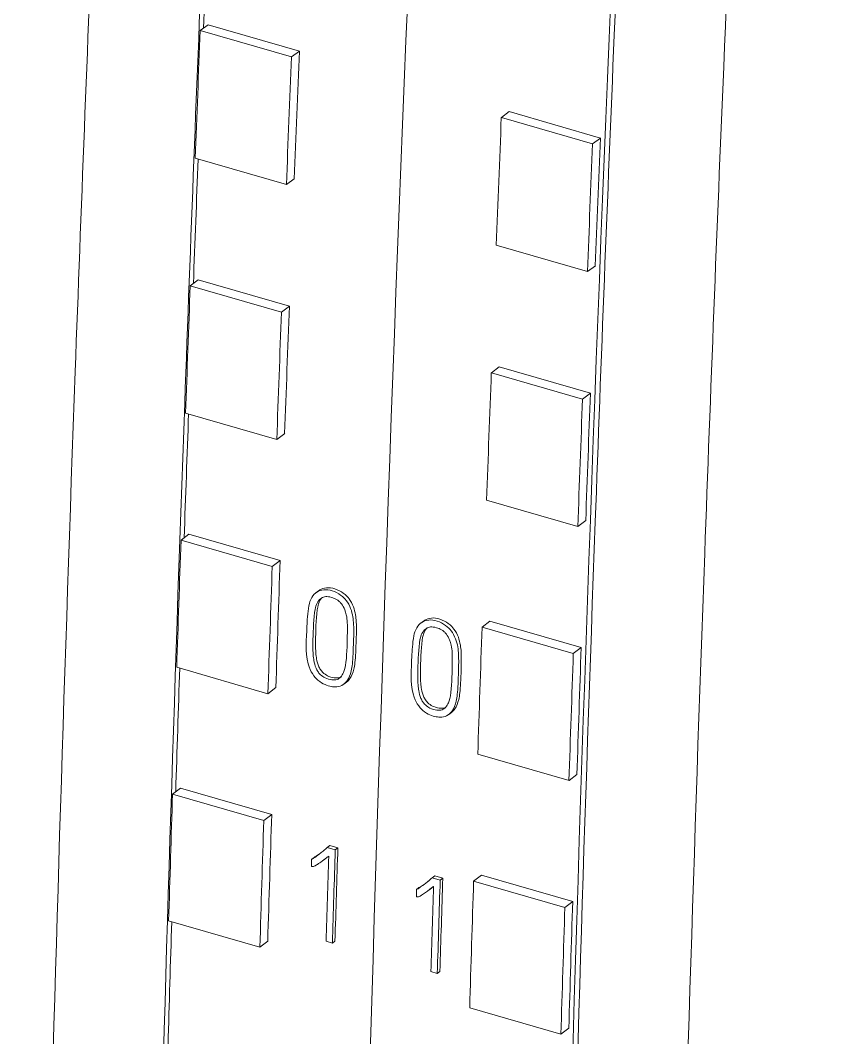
# Model space of a CAD drawing. Header units: inches. Extents: x 9220 to 92460, y -39241 to 4813.
# Drawn here: x 74669.62 to 74680.91, y -33783.39 to -33769.09 of the extents above; entities that cross this region are included whole.
import ezdxf

# ---------------------------------------------------------------- set-up
doc = ezdxf.new("R2010")
doc.units = ezdxf.units.IN
doc.header["$MEASUREMENT"] = 0

# ---------------------------------------------------------------- blocks, each defined once
blk = doc.blocks.new('A$C027ebf9d')
at = {"color": 0, "linetype": 'Continuous', "lineweight": 0}
for p, q in [((18.9358, -16.45191), (18.94169, -16.44755)), ((18.9358, -16.45191), (19.00399, -16.47159)), ((18.94169, -16.44755), (19.00988, -16.46724)), ((19.00399, -16.47159), (19.00988, -16.46724)), ((19.16083, -16.51687), (19.16672, -16.51251)), ((19.23491, -16.5322), (19.16672, -16.51251)), ((19.22902, -16.53655), (19.16083, -16.51687)), ((19.22902, -16.53655), (19.23491, -16.5322)), ((18.93198, -16.54733), (19.00017, -16.56702)), ((19.00607, -16.56263), (19.00017, -16.56702)), ((19.2252, -16.63198), (19.15701, -16.61229)), ((19.2311, -16.62759), (19.2252, -16.63198)), ((18.92832, -16.64256), (18.93421, -16.63814)), ((18.92832, -16.64256), (18.99651, -16.66224)), ((18.93421, -16.63814), (19.0024, -16.65783)), ((18.99651, -16.66224), (19.0024, -16.65783)), ((19.15335, -16.70752), (19.15924, -16.7031)), ((19.22743, -16.72279), (19.15924, -16.7031)), ((19.22154, -16.7272), (19.15335, -16.70752)), ((19.22154, -16.7272), (19.22743, -16.72279)), ((18.92479, -16.73772), (18.99299, -16.75741)), ((18.99888, -16.75297), (18.99299, -16.75741)), ((19.21802, -16.82237), (19.14983, -16.80268)), ((19.22391, -16.81793), (19.21802, -16.82237)), ((18.92142, -16.8327), (18.92731, -16.82823)), ((18.92142, -16.8327), (18.98961, -16.85239)), ((18.92731, -16.82823), (18.9955, -16.84792)), ((18.98961, -16.85239), (18.9955, -16.84792)), ((19.02216, -16.87199), (19.02413, -16.8705)), ((19.1006, -16.89462), (19.10256, -16.89313)), ((19.14645, -16.89767), (19.15234, -16.8932)), ((19.22053, -16.91288), (19.15234, -16.8932)), ((19.21464, -16.91735), (19.14645, -16.89767)), ((19.21464, -16.91735), (19.22053, -16.91288)), ((18.91818, -16.92762), (18.98638, -16.9473)), ((19.04307, -16.94022), (19.04504, -16.93873)), ((18.99227, -16.9428), (18.98638, -16.9473)), ((19.1215, -16.96285), (19.12347, -16.96136)), ((19.21141, -17.01226), (19.14321, -16.99258)), ((19.2173, -17.00776), (19.21141, -17.01226)), ((18.9151, -17.02235), (18.92099, -17.01783)), ((18.9151, -17.02235), (18.98329, -17.04204)), ((18.92099, -17.01783), (18.98918, -17.03751)), ((18.98329, -17.04204), (18.98918, -17.03751)), ((19.03072, -17.06226), (19.03269, -17.06077)), ((19.03269, -17.06077), (19.03865, -17.06249)), ((19.03668, -17.06398), (19.03072, -17.06226)), ((19.03668, -17.06398), (19.03865, -17.06249)), ((19.01889, -17.07107), (19.02085, -17.06958)), ((19.02811, -17.07147), (19.03008, -17.06998)), ((19.10916, -17.08489), (19.11112, -17.0834)), ((19.11112, -17.0834), (19.11708, -17.08512)), ((19.14013, -17.08731), (19.14602, -17.08279)), ((19.21421, -17.10247), (19.14602, -17.08279)), ((19.11512, -17.08661), (19.10916, -17.08489)), ((19.11512, -17.08661), (19.11708, -17.08512)), ((19.20832, -17.107), (19.14013, -17.08731)), ((19.09732, -17.0937), (19.09928, -17.09221)), ((19.10655, -17.0941), (19.10851, -17.09261)), ((19.20832, -17.107), (19.21421, -17.10247)), ((18.91215, -17.11701), (18.98034, -17.13669)), ((18.98624, -17.13214), (18.98034, -17.13669)), ((19.02978, -17.1323), (19.03451, -17.13367)), ((19.03451, -17.13367), (19.03648, -17.13218)), ((19.10822, -17.15493), (19.11295, -17.1563)), ((19.11295, -17.1563), (19.11491, -17.15481)), ((19.20537, -17.20165), (19.13718, -17.18197)), ((19.21127, -17.1971), (19.20537, -17.20165))]:
    blk.add_line(p, q, dxfattribs=at)
for centre, major_axis, ratio, start_param, end_param in [((38.72103, -1.9713), (-10.9193, -37.82555), 0.433013, -1.102762, -0.989056), ((38.72103, -1.9713), (-10.9193, -37.82555), 0.433013, -1.102762, -0.989056), ((38.87105, -2.01461), (-10.9193, -37.82555), 0.433013, -1.100465, -0.991379), ((38.64261, -1.94866), (-10.9193, -37.82555), 0.433013, -1.055709, -1.053001), ((38.86764, -2.01362), (-10.9193, -37.82555), 0.433013, -1.055709, -1.053001), ((38.64261, -1.94866), (-10.9193, -37.82555), 0.433013, -1.050295, -1.047589), ((38.86764, -2.01362), (-10.9193, -37.82555), 0.433013, -1.050295, -1.047589), ((38.64261, -1.94866), (-10.9193, -37.82555), 0.433013, -1.044884, -1.042178), ((38.86764, -2.01362), (-10.9193, -37.82555), 0.433013, -1.044884, -1.042178), ((38.64261, -1.94866), (-10.9193, -37.82555), 0.433013, -1.039474, -1.03677), ((38.68841, -1.9621), (-10.92079, -37.82921), 0.43303, -1.039002, -1.037182), ((38.69314, -1.96326), (-10.9197, -37.82543), 0.43303, -1.039167, -1.037175), ((38.66383, -1.95501), (-8.71998, -38.45003), 0.458432, -1.065454, -1.065306), ((38.76684, -1.98473), (-10.92079, -37.82921), 0.43303, -1.039002, -1.037182), ((38.77158, -1.98589), (-10.9197, -37.82543), 0.43303, -1.039167, -1.037175), ((38.74226, -1.97764), (-8.71998, -38.45003), 0.458432, -1.065454, -1.065306), ((38.86764, -2.01362), (-10.9193, -37.82555), 0.433013, -1.039474, -1.03677)]:
    blk.add_ellipse(centre, major_axis=major_axis, ratio=ratio, start_param=start_param, end_param=end_param, dxfattribs=at)
at = {"color": 0, "linetype": 'Continuous', "lineweight": 0, "extrusion": (0, 0, -1)}
for centre, major_axis, ratio, start_param, end_param in [((38.57101, -1.92799), (10.9193, 37.82555), 0.433013, -2.085986, -2.083346), ((38.57442, -1.92898), (10.92257, 37.8369), 0.433013, -2.088592, -2.085884), ((38.64261, -1.94866), (10.92257, 37.8369), 0.433013, -2.088592, -2.085884), ((38.79945, -1.99394), (10.92257, 37.8369), 0.433013, -2.088592, -2.085884), ((38.86764, -2.01362), (10.92257, 37.8369), 0.433013, -2.088592, -2.085884), ((38.57101, -1.92799), (10.9193, 37.82555), 0.433013, -2.091401, -2.088763), ((38.57442, -1.92898), (10.92257, 37.8369), 0.433013, -2.094004, -2.091297), ((38.64261, -1.94866), (10.92257, 37.8369), 0.433013, -2.094004, -2.091297), ((38.79945, -1.99394), (10.92257, 37.8369), 0.433013, -2.094004, -2.091297), ((38.86764, -2.01362), (10.92257, 37.8369), 0.433013, -2.094004, -2.091297), ((38.57101, -1.92799), (10.9193, 37.82555), 0.433013, -2.096813, -2.094177), ((38.57442, -1.92898), (10.92257, 37.8369), 0.433013, -2.099414, -2.096709), ((38.64261, -1.94866), (10.92257, 37.8369), 0.433013, -2.099414, -2.096709), ((38.79945, -1.99394), (10.92257, 37.8369), 0.433013, -2.099414, -2.096709), ((38.86764, -2.01362), (10.92257, 37.8369), 0.433013, -2.099414, -2.096709), ((38.57101, -1.92799), (10.9193, 37.82555), 0.433013, -2.102224, -2.09959), ((38.57442, -1.92898), (10.92257, 37.8369), 0.433013, -2.104823, -2.102118), ((38.64261, -1.94866), (10.92257, 37.8369), 0.433013, -2.104823, -2.102118), ((38.69314, -1.96347), (10.92079, 37.82921), 0.43303, -2.104411, -2.102419), ((38.77157, -1.9861), (10.92079, 37.82921), 0.43303, -2.104411, -2.102419), ((38.79945, -1.99394), (10.92257, 37.8369), 0.433013, -2.104823, -2.102118), ((38.86764, -2.01362), (10.92257, 37.8369), 0.433013, -2.104823, -2.102118), ((38.57101, -1.92799), (10.9193, 37.82555), 0.433013, -2.107633, -2.105)]:
    blk.add_ellipse(centre, major_axis=major_axis, ratio=ratio, start_param=start_param, end_param=end_param, dxfattribs=at)
at = {"color": 0, "linetype": 'Continuous', "lineweight": 0}
for points, knots in [([(18.88349, -18.69098), (18.88403, -18.5766), (18.88613, -18.30322), (18.89241, -17.86682), (18.90437, -17.32845), (18.92001, -16.82754), (18.93962, -16.32606), (18.9632, -15.80899), (18.99085, -15.30191), (19.01228, -14.95706), (19.01937, -14.84713)], [0.1285183, 0.1285183, 0.1285183, 0.1285183, 0.1989102, 0.2963502, 0.3949059, 0.525445, 0.5979674, 0.6950356, 0.8333844, 0.8979673, 0.8979673, 0.8979673, 0.8979673]), ([(18.93049, -14.93413), (18.9259, -15.00708), (18.90702, -15.31492), (18.88137, -15.78537), (18.85779, -16.30244), (18.83818, -16.80392), (18.82254, -17.30483), (18.81058, -17.8432), (18.80424, -18.2837), (18.80193, -18.58851), (18.80138, -18.73415), (18.80129, -18.76143)], [0.1237088, 0.1237088, 0.1237088, 0.1237088, 0.1666156, 0.3049644, 0.4020326, 0.474555, 0.6050941, 0.7036498, 0.8010898, 0.8739842, 0.8907937, 0.8907937, 0.8907937, 0.8907937]), ([(19.32623, -14.93571), (19.31914, -15.04564), (19.29771, -15.39049), (19.27006, -15.89757), (19.24648, -16.41465), (19.22687, -16.91612), (19.21123, -17.41703), (19.19927, -17.95541), (19.19299, -18.3918), (19.19089, -18.66518), (19.19035, -18.77956)], [0.1020327, 0.1020327, 0.1020327, 0.1020327, 0.1666156, 0.3049644, 0.4020326, 0.474555, 0.6050941, 0.7036498, 0.8010898, 0.8714817, 0.8714817, 0.8714817, 0.8714817]), ([(19.40101, -15.06996), (19.39642, -15.14291), (19.37754, -15.45075), (19.35189, -15.92119), (19.3283, -16.43827), (19.3087, -16.93975), (19.29306, -17.44065), (19.2811, -17.97903), (19.27476, -18.41952), (19.27245, -18.72434), (19.27189, -18.86998), (19.27181, -18.89726)], [0.1237088, 0.1237088, 0.1237088, 0.1237088, 0.1666156, 0.3049644, 0.4020326, 0.474555, 0.6050941, 0.7036498, 0.8010898, 0.8739842, 0.8907937, 0.8907937, 0.8907937, 0.8907937]), ([(19.02817, -16.86968), (19.03011, -16.86949), (19.03223, -16.86976), (19.03664, -16.87116), (19.03888, -16.87236), (19.04263, -16.87504), (19.04404, -16.87657), (19.04621, -16.87941), (19.04733, -16.88147), (19.04968, -16.88774), (19.05023, -16.89204), (19.05071, -16.90133), (19.0502, -16.91334), (19.04973, -16.92364), (19.04936, -16.92728), (19.04794, -16.93325), (19.04686, -16.9356), (19.04499, -16.93844), (19.04397, -16.93964), (19.04123, -16.94146), (19.03964, -16.94197), (19.03792, -16.94215), (19.03652, -16.94229), (19.03505, -16.9422), (19.03219, -16.94166), (19.03067, -16.94122), (19.02733, -16.93975), (19.02548, -16.93868), (19.02239, -16.93603), (19.02097, -16.93458), (19.01852, -16.93059), (19.01736, -16.92832), (19.01419, -16.91605), (19.01507, -16.90669), (19.01566, -16.89324), (19.01595, -16.88676), (19.01742, -16.87958), (19.018, -16.87746), (19.02024, -16.87351), (19.0217, -16.87222), (19.0244, -16.87054), (19.02606, -16.8699), (19.02808, -16.86968), (19.02813, -16.86968), (19.02817, -16.86968)], [-0.1111155, -0.1111155, -0.1111155, -0.1111155, -0.1086583, -0.1086583, -0.1059859, -0.1059859, -0.1029874, -0.1029874, -0.0984586, -0.0984586, -0.0906933, -0.0906933, -0.0762837, -0.0762837, -0.0543502, -0.0543502, -0.0323193, -0.0323193, -0.0159271, -0.0159271, 0, 0, 0, 0.0130315, 0.0130315, 0.025191, 0.025191, 0.0383317, 0.0383317, 0.0479156, 0.0479156, 0.0548967, 0.0548967, 0.0728488, 0.0728488, 0.0791035, 0.0791035, 0.0814984, 0.0814984, 0.0839459, 0.0839459, 0.0864601, 0.0864601, 0.0865132, 0.0865132, 0.0865132, 0.0865132]), ([(19.03013, -16.86818), (19.02822, -16.86837), (19.02654, -16.86897), (19.0248, -16.87002), (19.02447, -16.87024), (19.02413, -16.8705)], [0.135609648, 0.135609648, 0.135609648, 0.135609648, 0.138325648, 0.138325648, 0.13893138, 0.13893138, 0.13893138, 0.13893138]), ([(19.04504, -16.93873), (19.0461, -16.93792), (19.04696, -16.93692), (19.0489, -16.93404), (19.04988, -16.93175), (19.05128, -16.92611), (19.05166, -16.92261), (19.05216, -16.91224), (19.05272, -16.89988), (19.05217, -16.89043), (19.05167, -16.88642), (19.04942, -16.88028), (19.04833, -16.87817), (19.04612, -16.87521), (19.04475, -16.87367), (19.04101, -16.87097), (19.03881, -16.86976), (19.03423, -16.86826), (19.03208, -16.868), (19.03014, -16.86818), (19.03014, -16.86818), (19.03013, -16.86818)], [0.2414702, 0.2414702, 0.2414702, 0.2414702, 0.2570515, 0.2570515, 0.2842088, 0.2842088, 0.313235, 0.313235, 0.3332121, 0.3332121, 0.3424456, 0.3424456, 0.3478054, 0.3478054, 0.3512463, 0.3512463, 0.3541297, 0.3541297, 0.3568882, 0.3568882, 0.3568917, 0.3568917, 0.3568917, 0.3568917]), ([(19.03968, -16.87842), (19.04019, -16.87887), (19.04073, -16.87943), (19.04228, -16.88143), (19.04311, -16.88296), (19.0448, -16.88719), (19.04523, -16.88977), (19.04589, -16.89532), (19.04575, -16.89947), (19.04565, -16.9064), (19.04554, -16.91719), (19.04424, -16.92741), (19.04349, -16.92987), (19.04233, -16.93268), (19.04169, -16.93389), (19.03993, -16.9358), (19.03902, -16.93632), (19.03696, -16.93702), (19.03559, -16.93713), (19.03244, -16.93678), (19.03067, -16.93623), (19.02792, -16.93486), (19.02675, -16.9341), (19.02567, -16.93312), (19.02473, -16.93225), (19.02412, -16.93145), (19.02318, -16.93003), (19.02271, -16.92913), (19.02152, -16.92625), (19.02101, -16.9241), (19.02028, -16.92004), (19.01995, -16.91696), (19.01997, -16.90656), (19.02023, -16.89638), (19.0213, -16.88517), (19.02184, -16.88296), (19.02265, -16.88033), (19.02333, -16.8789), (19.02512, -16.87676), (19.02605, -16.87597), (19.02814, -16.87498), (19.0292, -16.87474), (19.03187, -16.87481), (19.03342, -16.87519), (19.03603, -16.87617), (19.03732, -16.87672), (19.03892, -16.87781), (19.03929, -16.87808), (19.03968, -16.87842)], [-0.1712618, -0.1712618, -0.1712618, -0.1712618, -0.1662072, -0.1662072, -0.1572858, -0.1572858, -0.1424502, -0.1424502, -0.1009639, -0.1009639, -0.075631, -0.075631, -0.0612275, -0.0612275, -0.0504301, -0.0504301, -0.040338, -0.040338, -0.0268727, -0.0268727, -0.0112299, -0.0112299, 0, 0, 0, 0.0098213, 0.0098213, 0.0232161, 0.0232161, 0.0500182, 0.0500182, 0.087065, 0.087065, 0.1181568, 0.1181568, 0.1386283, 0.1386283, 0.1679235, 0.1679235, 0.1882961, 0.1882961, 0.2061734, 0.2061734, 0.2261508, 0.2261508, 0.239729, 0.239729, 0.2435611, 0.2435611, 0.2435611, 0.2435611]), ([(19.02685, -16.8756), (19.02672, -16.87573), (19.0266, -16.87586), (19.02539, -16.87723), (19.0247, -16.87868), (19.02386, -16.88124), (19.02333, -16.88321), (19.0222, -16.89441), (19.02193, -16.90508), (19.02192, -16.91544), (19.02225, -16.91874), (19.02308, -16.92307), (19.02362, -16.92524), (19.02495, -16.92818), (19.02546, -16.92909), (19.02682, -16.93089), (19.02759, -16.93161), (19.02823, -16.93214), (19.02938, -16.93308), (19.03066, -16.93382), (19.03366, -16.93509), (19.03553, -16.93554), (19.03855, -16.93556), (19.03975, -16.93535), (19.04081, -16.93484)], [0.2640301, 0.2640301, 0.2640301, 0.2640301, 0.2654367, 0.2654367, 0.2786209, 0.2786209, 0.2884759, 0.2884759, 0.3039526, 0.3039526, 0.3218368, 0.3218368, 0.3340151, 0.3340151, 0.3396562, 0.3396562, 0.3461222, 0.3461222, 0.3461222, 0.3575682, 0.3575682, 0.3724117, 0.3724117, 0.3826963, 0.3826963, 0.3826963, 0.3826963]), ([(19.1066, -16.8923), (19.10854, -16.89212), (19.11067, -16.89239), (19.11507, -16.89379), (19.11731, -16.89499), (19.12106, -16.89766), (19.12247, -16.8992), (19.12464, -16.90204), (19.12576, -16.9041), (19.12812, -16.91037), (19.12867, -16.91467), (19.12915, -16.92396), (19.12864, -16.93597), (19.12816, -16.94627), (19.1278, -16.94991), (19.12637, -16.95588), (19.1253, -16.95823), (19.12343, -16.96107), (19.12241, -16.96227), (19.11966, -16.96409), (19.11807, -16.9646), (19.11636, -16.96477), (19.11495, -16.96492), (19.11348, -16.96483), (19.11062, -16.96429), (19.1091, -16.96385), (19.10576, -16.96238), (19.10391, -16.96131), (19.10082, -16.95866), (19.0994, -16.9572), (19.09696, -16.95322), (19.09579, -16.95095), (19.09262, -16.93868), (19.0935, -16.92932), (19.0941, -16.91586), (19.09439, -16.90939), (19.09585, -16.90221), (19.09643, -16.90009), (19.09867, -16.89614), (19.10014, -16.89485), (19.10283, -16.89317), (19.10449, -16.89253), (19.10652, -16.89231), (19.10656, -16.89231), (19.1066, -16.8923)], [-0.1111155, -0.1111155, -0.1111155, -0.1111155, -0.1086583, -0.1086583, -0.1059859, -0.1059859, -0.1029874, -0.1029874, -0.0984586, -0.0984586, -0.0906933, -0.0906933, -0.0762837, -0.0762837, -0.0543502, -0.0543502, -0.0323193, -0.0323193, -0.0159271, -0.0159271, 0, 0, 0, 0.0130315, 0.0130315, 0.025191, 0.025191, 0.0383317, 0.0383317, 0.0479156, 0.0479156, 0.0548967, 0.0548967, 0.0728488, 0.0728488, 0.0791035, 0.0791035, 0.0814984, 0.0814984, 0.0839459, 0.0839459, 0.0864601, 0.0864601, 0.0865132, 0.0865132, 0.0865132, 0.0865132]), ([(19.10857, -16.89081), (19.10666, -16.89099), (19.10497, -16.8916), (19.10324, -16.89265), (19.1029, -16.89287), (19.10256, -16.89313)], [0.135609648, 0.135609648, 0.135609648, 0.135609648, 0.138325648, 0.138325648, 0.13893138, 0.13893138, 0.13893138, 0.13893138]), ([(19.12347, -16.96136), (19.12454, -16.96055), (19.1254, -16.95955), (19.12733, -16.95667), (19.12831, -16.95438), (19.12971, -16.94874), (19.13009, -16.94524), (19.13059, -16.93487), (19.13115, -16.92251), (19.1306, -16.91306), (19.13011, -16.90905), (19.12786, -16.90291), (19.12676, -16.9008), (19.12455, -16.89784), (19.12318, -16.8963), (19.11944, -16.8936), (19.11724, -16.89239), (19.11267, -16.89089), (19.11051, -16.89063), (19.10857, -16.89081), (19.10857, -16.89081), (19.10857, -16.89081)], [0.2414702, 0.2414702, 0.2414702, 0.2414702, 0.2570515, 0.2570515, 0.2842088, 0.2842088, 0.313235, 0.313235, 0.3332121, 0.3332121, 0.3424456, 0.3424456, 0.3478054, 0.3478054, 0.3512463, 0.3512463, 0.3541297, 0.3541297, 0.3568882, 0.3568882, 0.3568917, 0.3568917, 0.3568917, 0.3568917]), ([(19.11811, -16.90105), (19.11862, -16.9015), (19.11916, -16.90206), (19.12072, -16.90406), (19.12154, -16.90558), (19.12324, -16.90982), (19.12366, -16.9124), (19.12432, -16.91795), (19.12419, -16.9221), (19.12409, -16.92903), (19.12397, -16.93982), (19.12267, -16.95004), (19.12192, -16.9525), (19.12077, -16.95531), (19.12012, -16.95652), (19.11836, -16.95843), (19.11745, -16.95895), (19.1154, -16.95965), (19.11402, -16.95976), (19.11087, -16.95941), (19.1091, -16.95886), (19.10635, -16.95749), (19.10518, -16.95673), (19.10411, -16.95575), (19.10317, -16.95488), (19.10256, -16.95408), (19.10162, -16.95266), (19.10115, -16.95176), (19.09995, -16.94888), (19.09944, -16.94673), (19.09872, -16.94267), (19.09838, -16.93959), (19.0984, -16.92918), (19.09866, -16.91901), (19.09973, -16.9078), (19.10027, -16.90559), (19.10109, -16.90296), (19.10176, -16.90153), (19.10356, -16.89939), (19.10448, -16.8986), (19.10657, -16.8976), (19.10763, -16.89737), (19.11031, -16.89744), (19.11185, -16.89782), (19.11446, -16.8988), (19.11575, -16.89935), (19.11735, -16.90043), (19.11772, -16.90071), (19.11811, -16.90105)], [-0.1712618, -0.1712618, -0.1712618, -0.1712618, -0.1662072, -0.1662072, -0.1572858, -0.1572858, -0.1424502, -0.1424502, -0.1009639, -0.1009639, -0.075631, -0.075631, -0.0612275, -0.0612275, -0.0504301, -0.0504301, -0.040338, -0.040338, -0.0268727, -0.0268727, -0.0112299, -0.0112299, 0, 0, 0, 0.0098213, 0.0098213, 0.0232161, 0.0232161, 0.0500182, 0.0500182, 0.087065, 0.087065, 0.1181568, 0.1181568, 0.1386283, 0.1386283, 0.1679235, 0.1679235, 0.1882961, 0.1882961, 0.2061734, 0.2061734, 0.2261508, 0.2261508, 0.239729, 0.239729, 0.2435611, 0.2435611, 0.2435611, 0.2435611]), ([(19.10528, -16.89823), (19.10516, -16.89836), (19.10504, -16.89849), (19.10382, -16.89986), (19.10313, -16.9013), (19.10229, -16.90387), (19.10177, -16.90583), (19.10063, -16.91704), (19.10036, -16.92771), (19.10035, -16.93807), (19.10069, -16.94137), (19.10152, -16.9457), (19.10205, -16.94787), (19.10338, -16.9508), (19.1039, -16.95172), (19.10525, -16.95352), (19.10602, -16.95424), (19.10667, -16.95477), (19.10781, -16.9557), (19.10909, -16.95645), (19.11209, -16.95772), (19.11396, -16.95817), (19.11698, -16.95819), (19.11819, -16.95798), (19.11924, -16.95747)], [0.2640301, 0.2640301, 0.2640301, 0.2640301, 0.2654367, 0.2654367, 0.2786209, 0.2786209, 0.2884759, 0.2884759, 0.3039526, 0.3039526, 0.3218368, 0.3218368, 0.3340151, 0.3340151, 0.3396562, 0.3396562, 0.3461222, 0.3461222, 0.3461222, 0.3575682, 0.3575682, 0.3724117, 0.3724117, 0.3826963, 0.3826963, 0.3826963, 0.3826963]), ([(19.03072, -17.06226), (19.02978, -17.06306), (19.02883, -17.06384), (19.02787, -17.06461), (19.02777, -17.06469), (19.02767, -17.06477), (19.02757, -17.06485), (19.02671, -17.06554), (19.02584, -17.06622), (19.02497, -17.0669), (19.02473, -17.06708), (19.0245, -17.06727), (19.02426, -17.06745), (19.0233, -17.06819), (19.02233, -17.06892), (19.02132, -17.06959), (19.02053, -17.07012), (19.01972, -17.07061), (19.01889, -17.07107)], [0, 0, 0, 0, 0.250322, 0.250322, 0.250322, 0.275948, 0.275948, 0.275948, 0.500643, 0.500643, 0.500643, 0.561097, 0.561097, 0.561097, 0.80727, 0.80727, 0.80727, 1, 1, 1, 1]), ([(19.01902, -17.07632), (19.01938, -17.07643), (19.01981, -17.07643), (19.02036, -17.07639), (19.02068, -17.07628), (19.02126, -17.07604), (19.02178, -17.07581), (19.02367, -17.07468), (19.02482, -17.07389), (19.02773, -17.0718), (19.02982, -17.07017), (19.03176, -17.06864)], [-0.06741879, -0.06741879, -0.06741879, -0.06741879, -0.05862456, -0.05862456, -0.04697844, -0.04697844, -0.03637491, -0.03637491, -0.02425023, -0.02425023, 0, 0, 0, 0]), ([(19.02085, -17.06958), (19.02168, -17.06912), (19.0225, -17.06863), (19.02329, -17.0681), (19.02353, -17.06795), (19.02376, -17.06778), (19.024, -17.06762), (19.0242, -17.06747), (19.02441, -17.06732), (19.02461, -17.06717)], [0, 0, 0, 0, 0.1926314, 0.1926314, 0.1926314, 0.250698, 0.250698, 0.250698, 0.3021694, 0.3021694, 0.3021694, 0.3021694]), ([(19.03176, -17.06869), (19.03142, -17.06895), (19.03108, -17.06921), (19.03074, -17.06947), (19.03052, -17.06964), (19.0303, -17.06981), (19.03008, -17.06998)], [0.1661425, 0.1661425, 0.1661425, 0.1661425, 0.2518053, 0.2518053, 0.2518053, 0.3074419, 0.3074419, 0.3074419, 0.3074419]), ([(19.10916, -17.08489), (19.10821, -17.08568), (19.10726, -17.08647), (19.1063, -17.08724), (19.1062, -17.08732), (19.1061, -17.0874), (19.10601, -17.08748), (19.10514, -17.08817), (19.10427, -17.08885), (19.1034, -17.08953), (19.10316, -17.08971), (19.10293, -17.08989), (19.10269, -17.09008), (19.10173, -17.09082), (19.10077, -17.09155), (19.09976, -17.09222), (19.09897, -17.09275), (19.09815, -17.09324), (19.09732, -17.0937)], [0, 0, 0, 0, 0.250322, 0.250322, 0.250322, 0.275948, 0.275948, 0.275948, 0.500643, 0.500643, 0.500643, 0.561097, 0.561097, 0.561097, 0.80727, 0.80727, 0.80727, 1, 1, 1, 1]), ([(19.09745, -17.09895), (19.09781, -17.09905), (19.09825, -17.09906), (19.0988, -17.09902), (19.09911, -17.09891), (19.0997, -17.09867), (19.10022, -17.09844), (19.1021, -17.09731), (19.10325, -17.09652), (19.10616, -17.09443), (19.10825, -17.0928), (19.1102, -17.09127)], [-0.06741879, -0.06741879, -0.06741879, -0.06741879, -0.05862456, -0.05862456, -0.04697844, -0.04697844, -0.03637491, -0.03637491, -0.02425023, -0.02425023, 0, 0, 0, 0]), ([(19.09928, -17.09221), (19.10012, -17.09175), (19.10093, -17.09126), (19.10172, -17.09073), (19.10196, -17.09057), (19.1022, -17.09041), (19.10243, -17.09025), (19.10264, -17.0901), (19.10284, -17.08995), (19.10305, -17.0898)], [0, 0, 0, 0, 0.1926314, 0.1926314, 0.1926314, 0.250698, 0.250698, 0.250698, 0.3021694, 0.3021694, 0.3021694, 0.3021694]), ([(19.1102, -17.09132), (19.10986, -17.09158), (19.10952, -17.09184), (19.10918, -17.0921), (19.10895, -17.09227), (19.10873, -17.09244), (19.10851, -17.09261)], [0.1661425, 0.1661425, 0.1661425, 0.1661425, 0.2518053, 0.2518053, 0.2518053, 0.3074419, 0.3074419, 0.3074419, 0.3074419])]:
    blk.add_open_spline(points, degree=3, knots=knots, dxfattribs=at)

msp = doc.modelspace()

# ---------------------------------------------------------------- block references
at = {"xscale": 18.8131500959034, "yscale": 18.8131500959034, "zscale": 18.8131500959034}
msp.add_blockref('A$C027ebf9d', (74315.912, -33459.72), dxfattribs=at)

doc.saveas('drawing.dxf')
